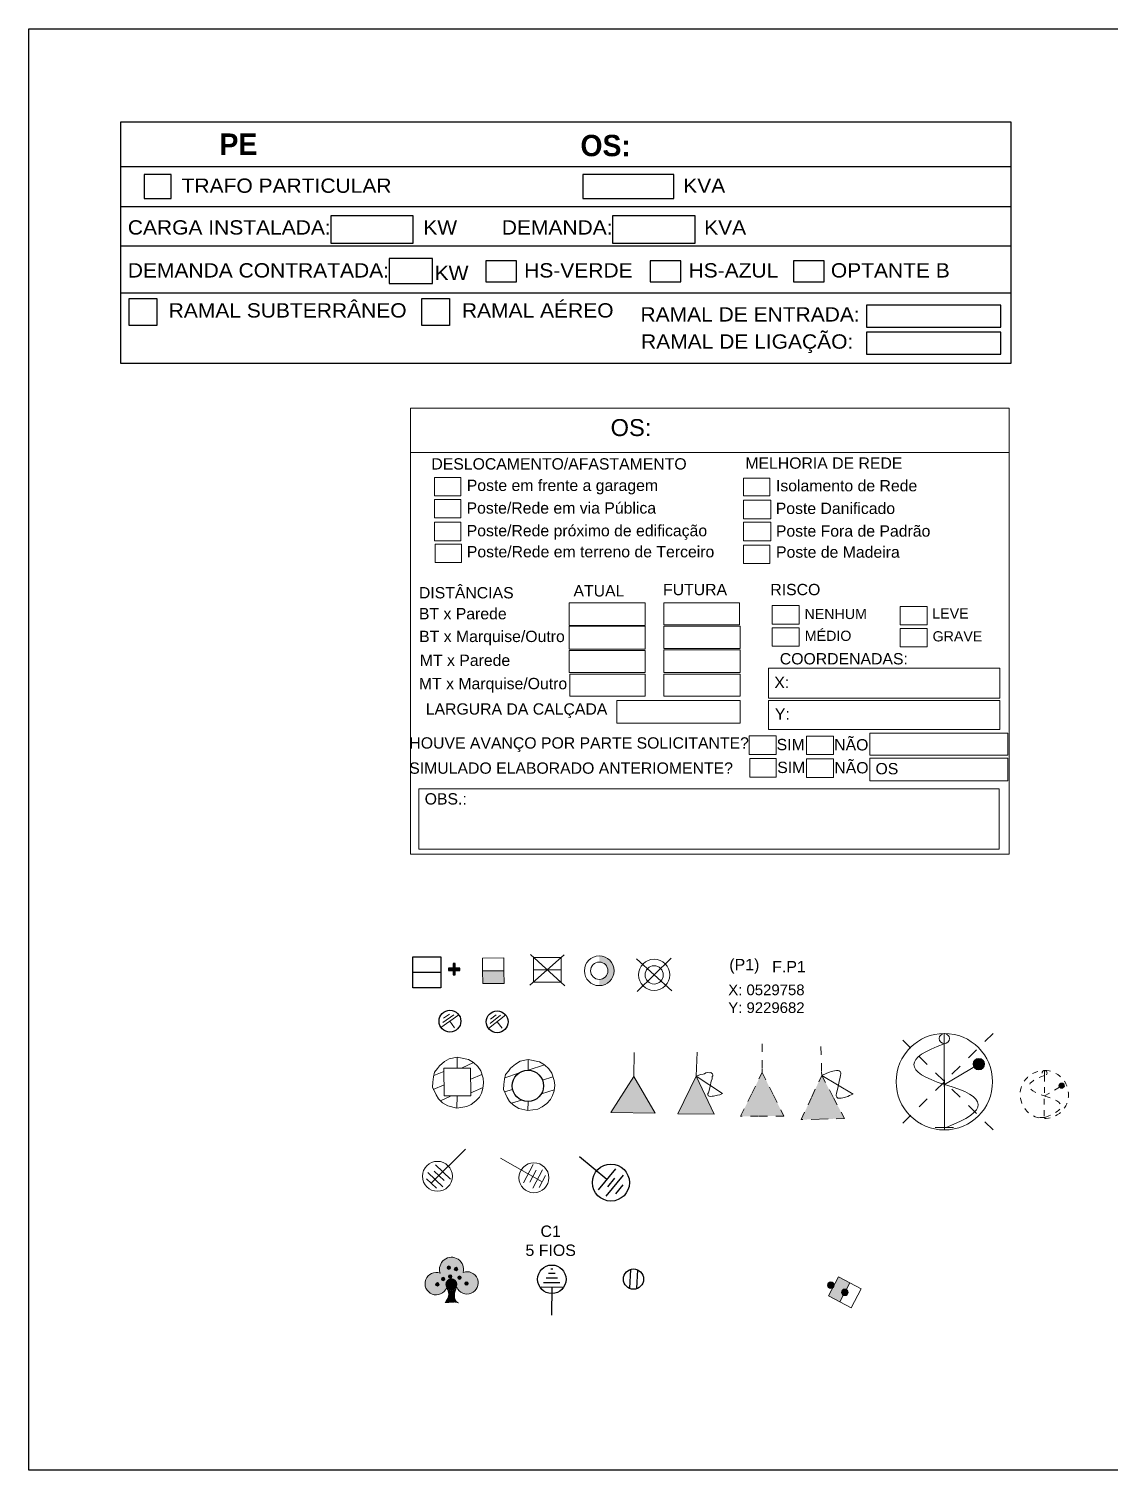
# Paper-space layout 'POSTES E EQUIPAMENTOS' of a CAD drawing. Extents: x -36 to 655, y -34 to 219.
# Drawn here: x 343.6 to 495.5, y 16.8 to 219.1 of the extents above; entities that cross this region are included whole.
import ezdxf

# ---------------------------------------------------------------- set-up
doc = ezdxf.new("R2010")
doc.units = 0
doc.header["$MEASUREMENT"] = 0
doc.linetypes.add('TRACEJADA', pattern=[3.45, 1.15, -1.15, 1.15])
doc.layers.get('0').update_dxf_attribs({"linetype": 'CONTINUOUS'})
for name, color, linetype in [('Arvores', 3, 'CONTINUOUS'), ('COR_000000', 250, 'CONTINUOUS'), ('DISTANCIAS - SOLICITANTE', 7, 'CONTINUOUS'), ('EO_WIRE_SEGMENT_INST', 7, 'CONTINUOUS'), ('FORMATO', 7, 'CONTINUOUS'), ('PARA-RAIOS', 7, 'CONTINUOUS'), ('Textos', 7, 'CONTINUOUS'), ('TRAFO', 7, 'CONTINUOUS')]:
    doc.layers.add(name, color=color, linetype=linetype)
doc.styles.get("Standard").update_dxf_attribs({"font": 'arial.ttf'})
doc.styles.add('textstyle3', font='arial.ttf')

# ---------------------------------------------------------------- blocks, each defined once
blk = doc.blocks.new('QUADRO_DESLOCAMENTO')
at = {"color": 7, "linetype": 'Continuous', "ltscale": 5, "true_color": 0xffffff}
blk.add_wipeout([(0, 0), (0, 62.61), (84.11, 62.61), (84.11, 0)], dxfattribs=at).dxf.layer = 'DISTANCIAS - SOLICITANTE'
at = {"color": 7, "lineweight": 20, "flags": 128}
for points in [[(0, 62.61), (0, 0), (84.11, 0), (84.11, 62.61), (0, 62.61)], [(0, 56.41), (84.01, 56.41)], [(3.4, 50.31), (3.4, 52.91), (7.1, 52.91), (7.1, 50.31), (3.4, 50.31)], [(46.81, 50.31), (46.81, 52.81), (50.51, 52.81), (50.51, 50.31), (46.81, 50.31)], [(3.4, 47.21), (3.4, 49.81), (7.1, 49.81), (7.1, 47.21), (3.4, 47.21)], [(46.81, 47.11), (46.81, 49.71), (50.61, 49.71), (50.61, 47.11), (46.81, 47.11)], [(3.4, 44.01), (3.4, 46.61), (7.1, 46.61), (7.1, 44.01), (3.4, 44.01)], [(46.81, 44.01), (46.81, 46.61), (50.61, 46.61), (50.61, 44.01), (46.81, 44.01)], [(3.46, 40.95), (3.46, 43.55), (7.16, 43.55), (7.16, 40.95), (3.46, 40.95)], [(46.81, 40.81), (46.81, 43.41), (50.51, 43.41), (50.51, 40.81), (46.81, 40.81)], [(22.3, 32.1), (22.3, 35.3), (33, 35.3), (33, 32.1), (22.3, 32.1)], [(35.6, 32.2), (35.6, 35.3), (46.21, 35.3), (46.21, 32.2), (35.6, 32.2)], [(50.81, 32.3), (50.81, 34.9), (54.61, 34.9), (54.61, 32.3), (50.81, 32.3)], [(68.81, 32.2), (68.81, 34.8), (72.61, 34.8), (72.61, 32.2), (68.81, 32.2)], [(22.3, 28.8), (22.3, 32), (33, 32), (33, 28.8), (22.3, 28.8)], [(35.6, 28.9), (35.6, 32), (46.31, 32), (46.31, 28.9), (35.6, 28.9)], [(50.81, 29.2), (50.81, 31.8), (54.61, 31.8), (54.61, 29.2), (50.81, 29.2)], [(68.81, 29.1), (68.81, 31.7), (72.61, 31.7), (72.61, 29.1), (68.81, 29.1)], [(22.3, 25.5), (22.3, 28.6), (33, 28.6), (33, 25.5), (22.3, 25.5)], [(35.6, 25.5), (35.6, 28.7), (46.31, 28.7), (46.31, 25.5), (35.6, 25.5)], [(22.4, 22.2), (22.4, 25.3), (33, 25.3), (33, 22.2), (22.4, 22.2)], [(35.6, 22.2), (35.6, 25.3), (46.31, 25.3), (46.31, 22.2), (35.6, 22.2)], [(50.31, 21.9), (50.31, 26.1), (82.81, 26.1), (82.81, 21.9), (50.31, 21.9)], [(29, 18.4), (29, 21.6), (46.31, 21.6), (46.31, 18.4), (29, 18.4)], [(50.31, 17.5), (50.31, 21.6), (82.81, 21.6), (82.81, 17.5), (50.31, 17.5)], [(47.6, 14.02), (47.6, 16.62), (51.4, 16.62), (51.4, 14.02), (47.6, 14.02)], [(55.65, 13.98), (55.65, 16.58), (59.45, 16.58), (59.45, 13.98), (55.65, 13.98)], [(64.52, 13.9), (64.52, 17), (83.92, 17), (83.92, 13.9), (64.52, 13.9)], [(47.7, 10.82), (47.7, 13.42), (51.4, 13.42), (51.4, 10.82), (47.7, 10.82)], [(55.65, 10.78), (55.65, 13.38), (59.45, 13.38), (59.45, 10.78), (55.65, 10.78)], [(64.52, 10.3), (64.52, 13.5), (83.92, 13.5), (83.92, 10.3), (64.52, 10.3)], [(1.2, 0.7), (1.2, 9.2), (82.71, 9.2), (82.71, 0.7), (1.2, 0.7)]]:
    blk.add_lwpolyline(points, dxfattribs=at)
at = {"color": 7, "style": 'textstyle3'}
for s, height, p in [('OS:', 2.381, (28.12, 58.71)), ('DESLOCAMENTO/AFASTAMENTO ', 1.5875, (2.95, 54.01)), ('MELHORIA DE REDE', 1.5875, (47.05, 54.12)), ('Poste em frente a garagem', 1.5875, (7.92, 51)), ('Isolamento de Rede', 1.5875, (51.35, 50.95)), ('Poste/Rede em via Pública', 1.5875, (7.89, 47.82)), ('Poste Danificado', 1.5875, (51.32, 47.77)), ('Poste/Rede próximo de edificação', 1.5875, (7.91, 44.64)), ('Poste Fora de Padrão', 1.5875, (51.34, 44.59)), ('Poste/Rede em terreno de Terceiro', 1.5875, (7.93, 41.68)), ('Poste de Madeira', 1.5875, (51.36, 41.63)), ('DISTÂNCIAS ', 1.5875, (1.2, 35.92)), ('ATUAL', 1.587, (22.91, 36.19)), ('FUTURA', 1.587, (35.49, 36.37)), ('RISCO', 1.587, (50.56, 36.37)), ('BT x Parede ', 1.5875, (1.2, 32.98)), ('NENHUM', 1.429, (55.36, 33.02)), ('LEVE', 1.429, (73.31, 33.09)), ('BT x Marquise/Outro ', 1.5875, (1.23, 29.79)), ('MÉDIO ', 1.429, (55.4, 29.95)), ('GRAVE ', 1.429, (73.35, 29.88)), ('MT x Parede ', 1.5875, (1.33, 26.44)), ('COORDENADAS:', 1.5875, (51.89, 26.65)), ('MT x Marquise/Outro', 1.5875, (1.2, 23.17)), ('X:', 1.587, (51.12, 23.32)), ('LARGURA DA CALÇADA ', 1.5875, (2.16, 19.6)), ('Y:', 1.587, (51.2, 18.9)), ('HOUVE AVANÇO POR PARTE SOLICITANTE? ', 1.5875, (-0.14, 14.83)), ('SIM ', 1.587, (51.45, 14.61)), ('NÃO', 1.587, (59.53, 14.57)), ('SIMULADO ELABORADO ANTERIOMENTE? ', 1.5875, (-0.16, 11.3)), ('SIM', 1.587, (51.53, 11.4)), ('NÃO', 1.587, (59.55, 11.35)), ('OS', 1.587, (65.33, 11.22)), ('OBS.:', 1.587, (2.01, 6.98))]:
    blk.add_text(s, height=height, dxfattribs=at).set_placement(p)
at = {"color": 7, "linetype": 'Continuous', "ltscale": 5}
for tag, p, height in [('OS', (34.67, 58.62), 2.38), ('C_GAR', (4.22, 50.99), 1.62), ('C_ISO', (47.51, 50.86), 1.62), ('C_VIA', (4.32, 47.92), 1.62), ('C_DAN', (47.64, 47.67), 1.62), ('C_EDI', (4.32, 44.76), 1.62), ('C_FOR', (47.48, 44.59), 1.62), ('C_TER', (4.32, 41.59), 1.62), ('C_MAD', (47.54, 41.4), 1.62), ('D_BTA', (22.83, 32.85), 1.59), ('D_BTF', (35.85, 32.94), 1.59), ('R_NEN', (51.87, 32.77), 1.62), ('R_LEV', (69.83, 32.73), 1.62), ('D_BMA', (22.97, 29.74), 1.59), ('D_BMF', (35.8, 30.01), 1.59), ('R_MED', (51.87, 29.7), 1.62), ('R_GRA', (69.92, 29.56), 1.62), ('D_MTA', (23.02, 26.4), 1.59), ('D_MTF', (35.85, 26.67), 1.59), ('D_MMA', (23.02, 23.15), 1.59), ('D_MMF', (36.12, 23.24), 1.59), ('CX', (53.9, 23.11), 1.59), ('D_LAR', (31.27, 19.42), 1.59), ('CY', (53.9, 18.77), 1.59), ('A_SIM', (48.62, 14.58), 1.62), ('A_NAO', (56.91, 14.55), 1.62), ('S_SIM', (48.65, 11.32), 1.62), ('S_NAO', (56.79, 11.32), 1.62), ('S_OS', (69.08, 11.22), 1.59), ('OBS', (8.68, 6.84), 1.59)]:
    blk.add_attdef(tag, p, '', height=height, dxfattribs=at)
blk = doc.blocks.new('QUADRO_CONEXAO')
at = {"color": 7, "linetype": 'Continuous', "ltscale": 5, "true_color": 0xffffff}
blk.add_wipeout([(0, 33.9), (125.02, 33.9), (125.02, 0), (0, 0)], dxfattribs=at)
at = {"color": 0}
for p, q in [((0, 27.66), (125.02, 27.66)), ((125.02, 22), (0, 22)), ((0, 16.53), (125.02, 16.53)), ((0, 9.89), (125.02, 9.89))]:
    blk.add_line(p, q, dxfattribs=at)
blk.add_lwpolyline([(0, 33.9), (125.02, 33.9), (125.02, 0), (0, 0)], close=True, dxfattribs=at)
at = {"layer": 'Textos'}
for points in [[(7.1, 26.51), (3.32, 26.51), (3.32, 23.13), (7.1, 23.13)], [(77.68, 26.51), (64.91, 26.51), (64.91, 23.13), (77.68, 23.13)], [(41.1, 20.74), (29.5, 20.74), (29.5, 16.9), (41.1, 16.9)], [(80.68, 20.74), (69.08, 20.74), (69.08, 16.9), (80.68, 16.9)], [(43.81, 14.75), (37.71, 14.75), (37.71, 11.22), (43.81, 11.22)], [(55.61, 14.39), (51.3, 14.39), (51.3, 11.44), (55.61, 11.44)], [(78.7, 14.39), (74.39, 14.39), (74.39, 11.44), (78.7, 11.44)], [(98.81, 14.39), (94.5, 14.39), (94.5, 11.44), (98.81, 11.44)], [(1.2, 9.13), (5.1, 9.13), (5.1, 5.3), (1.2, 5.3)], [(42.28, 9.13), (46.18, 9.13), (46.18, 5.3), (42.28, 5.3)], [(123.64, 8.16), (104.74, 8.16), (104.74, 5.1), (123.64, 5.1)], [(123.64, 4.37), (104.74, 4.37), (104.74, 1.3), (123.64, 1.3)]]:
    blk.add_lwpolyline(points, close=True, dxfattribs=at)
at = {"color": 1, "linetype": 'Continuous', "ltscale": 5}
for tag, p, height in [('PE', (19.91, 29.27), 3), ('OS', (72.34, 29.01), 3), ('CHK_TRAFO', (4.49, 23.84), 2.05), ('TRAFO_KVA', (65.84, 23.92), 2.01), ('CARGA', (30.87, 17.93), 2.01), ('DEMANDA', (69.88, 17.79), 2.01), ('DEM_C', (38.53, 12.1), 2.01), ('CHK_V', (52.39, 11.91), 2.05), ('CHK_A', (75.48, 12.05), 2.05), ('CHK_B', (95.57, 12.05), 2.05), ('CHK_RS', (2.26, 6.18), 2.05), ('CHK_RA', (43.22, 6.22), 2.05), ('R_ENT', (105.67, 5.75), 1.9), ('R_LIG', (105.67, 2.03), 1.9)]:
    blk.add_attdef(tag, p, '', height=height, dxfattribs=at)
at = {"layer": 'FORMATO', "color": 1, "attachment_point": 1}
for s, insert, char_height, width in [('{\\fArial|b1|i0|c0|p34;\\W0.95;PE}', (13.88, 32.28), 3, 26.9016), ('{\\fArial|b1|i0|c0|p34;\\W0.95;OS:}', (64.58, 32.09), 3, 34.6457), ('{\\W1.05;TRAFO PARTICULAR}', (8.56, 25.96), 2.01, 42.8931), ('{\\W1.05;KVA}', (79.02, 25.96), 2.01, 42.8931), ('{\\W1.05;CARGA INSTALADA:}', (1, 20.1), 2.01, 46.7869), ('{\\W1.05;KW}', (42.51, 20.1), 2.01, 5.3925), ('{\\W1.05;DEMANDA:}', (53.53, 20.1), 2.01, 27.3456), ('{\\W1.05;KVA}', (81.95, 20.1), 2.01, 5.3925), ('{\\W1.05;DEMANDA CONTRATADA: }', (1, 14.07), 2.01, 42.803), ('{\\W1.05;KW}', (44.1, 13.7), 2.01, 5.3925), ('{\\W1.05;HS-VERDE}', (56.67, 14.07), 2.01, 14.9071), ('{\\W1.05;HS-AZUL}', (79.76, 14.07), 2.01, 14.9071), ('{\\W1.05;OPTANTE B}', (99.75, 14.07), 2.01, 16.4316), ('{\\W1.05;RAMAL SUBTERRÂNEO}', (6.74, 8.45), 2.01, 33.5143), ('{\\W1.05; RAMAL AÉREO}', (47.11, 8.45), 2.01, 22.5398), ('{\\W1.05;RAMAL DE ENTRADA:}', (73.01, 7.89), 2.01, 30.3302), ('{\\W1.05;RAMAL DE LIGAÇÃO:}', (73.09, 4.08), 2.01, 30.3302)]:
    blk.add_mtext(s, dxfattribs=dict(at, insert=insert, char_height=char_height, width=width))
blk = doc.blocks.new('ATOS_FLY_TAP_LOCATION')
at = {"layer": 'COR_000000'}
h = blk.add_hatch(color=7, dxfattribs=at)
h.dxf.hatch_style = 1
h.paths.add_polyline_path([(-0.8, -0.18), (-0.8, 0.15), (0.82, 0.15), (0.82, -0.18)])
h = blk.add_hatch(color=7, dxfattribs=at)
h.dxf.hatch_style = 1
h.paths.add_polyline_path([(0.17, -0.82), (-0.15, -0.82), (-0.15, 0.8), (0.17, 0.8)])
at = {"layer": 'COR_000000', "color": 7, "linetype": 'Continuous'}
for points in [[(-0.8, -0.18), (0.82, -0.18), (0.82, 0.15), (-0.8, 0.15), (-0.8, -0.18)], [(0.17, -0.82), (0.17, 0.8), (-0.15, 0.8), (-0.15, -0.82), (0.17, -0.82)]]:
    blk.add_lwpolyline(points, dxfattribs=at)
blk = doc.blocks.new('TERRA3_MP')
at = {"color": 24, "lineweight": 0, "true_color": 0x993300}
for points in [[(0, 0), (-0.60325, -0.956027)], [(-1.901473, -0.134055), (0.694972, -1.774472)], [(-1.626306, -0.814916), (-0.038806, -1.816805)], [(-1.49225, -1.404055), (-0.627945, -1.950861)]]:
    blk.add_lwpolyline(points, dxfattribs=at)
at = {"color": 3}
blk.add_circle((-0.602455, -0.954766), 1.534677, dxfattribs=at)
blk = doc.blocks.new('TERRA3_I')
at = {"rotation": 247.0008305511809}
blk.add_blockref('TERRA3_MP', (-1.54, 1.83), dxfattribs=at)
blk = doc.blocks.new('Clipboard8027')
h = blk.add_hatch(color=7)
h.dxf.hatch_style = 2
h.paths.add_polyline_path([(3, 1.81), (3.01, 0.01), (0.01, 0), (0, 1.8)])
at = {"color": 7, "lineweight": 0}
for points in [[(3, 1.81), (3, 3.61), (0, 3.6), (0, 1.8)], [(3, 1.81), (3.01, 0.01), (0.01, 0), (0, 1.8)], [(3.01, 0.01), (3, 1.81), (0, 1.8), (0.01, 0)]]:
    blk.add_lwpolyline(points, close=True, dxfattribs=at)
blk = doc.blocks.new('POSTE_I')
at = {"color": 1}
blk.add_blockref('Clipboard8027', (-1.5, -1.8), dxfattribs=at)
blk = doc.blocks.new('Clipboard21233')
at = {"color": 1, "lineweight": 0, "true_color": 0xff0000}
for points in [[(2.226027, 6.205361), (4.22275, 0)], [(1.538111, 4.155722), (4.885972, 2.197806)], [(0, 2.515306), (6.304138, 3.802945)]]:
    blk.add_lwpolyline(points, dxfattribs=at)
blk.add_lwpolyline([(0.656166, 2.645833), (2.409472, 5.647972), (5.760861, 3.693583), (4.007555, 0.691445)], close=True, dxfattribs=at)
blk = doc.blocks.new('POSTE_R')
at = {"color": 1, "rotation": 30.01836699999999}
blk.add_blockref('Clipboard21233', (-1.18, -4.34), dxfattribs=at)
blk = doc.blocks.new('PRMT_INST')
at = {"layer": 'PARA-RAIOS', "color": 100, "lineweight": 0, "true_color": 0x00ff40}
for points in [[(-0.988698, 6.729342), (0.921378, 6.779585)], [(0, 0), (0.015917, 6.761003)], [(-1.49413, 4.443317), (1.420559, 4.525223)], [(-1.492047, 5.95678), (1.422643, 6.038684)], [(-0.990781, 5.21588), (0.919295, 5.266122)]]:
    blk.add_lwpolyline(points, dxfattribs=at)
blk.add_circle((0.086824, 5.45893), 2.100262, dxfattribs=at)
blk = doc.blocks.new('PRBT_I')
at = {"rotation": 240.3893009943851}
blk.add_blockref('PRMT_INST', (0.02, -2.21), dxfattribs=at)
blk = doc.blocks.new('TR INST.')
at = {"layer": 'TRAFO'}
h = blk.add_hatch(color=7, dxfattribs=at)
h.dxf.hatch_style = 2
h.paths.add_polyline_path([(47.11, 281.1), (44.11, 286.26), (50.36, 286.15)])
at = {"layer": 'TRAFO', "color": 7, "lineweight": 0}
blk.add_lwpolyline([(47.11, 281.1), (44.11, 286.26), (50.36, 286.15)], close=True, dxfattribs=at)
blk.add_lwpolyline([(47.1, 277.76), (47.11, 281.1)], dxfattribs=at)
blk = doc.blocks.new('TRAFO_I')
at = {"layer": 'TRAFO', "rotation": 180}
blk.add_blockref('TR INST.', (47.096149, 277.755364), dxfattribs=at)
blk = doc.blocks.new('TRAFO COM CH INST')
at = {"layer": 'TRAFO'}
h = blk.add_hatch(color=0, dxfattribs=at)
h.dxf.hatch_style = 2
h.paths.add_polyline_path([(0.11, 3.39), (-2.43, 8.69), (2.69, 8.64)])
at = {"layer": 'TRAFO', "color": 7, "lineweight": 0}
blk.add_lwpolyline([(0.11, 3.39), (-2.43, 8.69), (2.69, 8.64)], close=True, dxfattribs=at)
for points in [[(-3.56, 5.79), (-3.19, 5.97), (-2.9, 6.03), (-2.7, 6.08), (-2.51, 6.12), (-2.31, 6.16), (-2.12, 6.2), (-1.92, 6.24), (-1.7, 6.18), (-1.59, 6.11), (-1.54, 5.91), (-1.52, 5.81), (-1.6, 5.69), (-1.83, 4.83), (-1.98, 4.08), (-2.11, 3.75), (-2.15, 3.43), (-2.23, 3.31), (-2.21, 3.22), (-2.17, 3.02), (-2.05, 2.94), (-1.93, 2.87), (-1.73, 2.91), (-1.42, 2.87), (-1.22, 2.91), (-1.05, 3.05), (-0.85, 3.09), (-0.56, 3.15), (0.11, 3.39)], [(-3.56, 5.79), (0.11, 3.39)], [(0, 0), (0.11, 3.39)]]:
    blk.add_lwpolyline(points, dxfattribs=at)
blk = doc.blocks.new('TRAFO_CH_I')
at = {"layer": 'TRAFO', "rotation": 180}
blk.add_blockref('TRAFO COM CH INST', (0, 0), dxfattribs=at)
blk = doc.blocks.new('Clipboard10296')
h = blk.add_hatch(color=252)
h.dxf.hatch_style = 1
h.paths.add_polyline_path([(1.28, 10.17), (7.36, 10.18), (4.33, 4.03)])
at = {"color": 1, "linetype": 'TRACEJADA', "lineweight": 0}
blk.add_lwpolyline([(4.33, 4.03), (1.28, 10.17), (7.36, 10.18)], close=True, dxfattribs=at)
at = {"color": 1, "lineweight": 0}
for points in [[(0, 6.78), (4.33, 4.03)], [(0.03, 6.77), (0.48, 6.96), (0.75, 7.07), (1.05, 7.17), (1.26, 7.23), (1.44, 7.27), (1.7, 7.31), (1.96, 7.31), (2.14, 7.27), (2.28, 7.16), (2.36, 6.95), (2.35, 6.8), (2.33, 6.64), (2.08, 5.63), (1.85, 4.73), (1.77, 4.41), (1.69, 4.07), (1.65, 3.86), (1.66, 3.73), (1.72, 3.57), (1.85, 3.45), (2.01, 3.4), (2.25, 3.39), (2.54, 3.43), (2.76, 3.48), (2.99, 3.54), (3.21, 3.62), (3.59, 3.76), (4.33, 4.04)]]:
    blk.add_lwpolyline(points, dxfattribs=at)
at = {"color": 1, "linetype": 'TRACEJADA', "lineweight": 0}
blk.add_lwpolyline([(4.35, 0), (4.33, 4.03)], dxfattribs=at)
blk = doc.blocks.new('TRAFO_CH_R')
at = {"color": 1, "rotation": 181.3717941420807}
blk.add_blockref('Clipboard10296', (4.35, 0.1), dxfattribs=at)
blk = doc.blocks.new('Clipboard10274')
h = blk.add_hatch(color=252)
h.dxf.hatch_style = 1
h.paths.add_polyline_path([(0, 10.17), (6.08, 10.18), (3.05, 4.03)])
at = {"color": 1, "linetype": 'TRACEJADA', "lineweight": 0}
blk.add_lwpolyline([(3.05, 4.03), (0, 10.17), (6.08, 10.18)], close=True, dxfattribs=at)
blk.add_lwpolyline([(3.07, 0), (3.05, 4.03)], dxfattribs=at)
blk = doc.blocks.new('TRAFO_R')
at = {"color": 1, "rotation": 180}
blk.add_blockref('Clipboard10274', (3.08, 0.01), dxfattribs=at)
blk = doc.blocks.new('PARA RAIOS SUBSTITUINDO')
at = {"color": 8}
for p, q in [((-1.92, 6.391282), (1.92, 6.391282)), ((-0.78923, 7.214857), (0.78923, 7.214857)), ((-1.92, 5), (1.92, 5)), ((-0.78923, 5.727848), (0.78923, 5.727848)), ((0, 5), (0, 0))]:
    blk.add_line(p, q, dxfattribs=at)
blk.add_circle((0, 5.727848), 2.593177, dxfattribs=at)
blk = doc.blocks.new('PRMT_R')
at = {"rotation": 230.7039796288383}
blk.add_blockref('PARA RAIOS SUBSTITUINDO', (-0.06, 0.05), dxfattribs=at)
blk = doc.blocks.new('Clipboard6679')
h = blk.add_hatch(color=16)
edge = h.paths.add_edge_path()
edge.add_ellipse((2.588865, 3.237066), major_axis=(0, 0.807861), ratio=0.9563320019, start_angle=0, end_angle=360)
at = {"color": 16, "lineweight": 0, "true_color": 0x800000}
for points in [[(3.5402, 12.70996), (3.999976, 12.938455), (4.589115, 13.164232), (5.052109, 13.29811)], [(5.008921, 12.934927), (4.070532, 12.275232), (3.692605, 11.98055)], [(6.522337, 13.29476), (4.939785, 12.920061)], [(5.712907, 11.057382), (5.338701, 12.640051)], [(6.660063, 13.506427), (7.055032, 13.506427), (7.718254, 13.446455), (8.273129, 13.337828)], [(9.798246, 12.786208), (10.304115, 12.511594), (10.879143, 12.112955), (11.146898, 11.885983)], [(0.000586, 7.551763), (0.017115, 7.724399), (0.147643, 8.387621), (0.352254, 9.047316), (0.386013, 9.126671)], [(1.142015, 10.561312), (1.361198, 10.874705), (1.816282, 11.403871), (2.211943, 11.780028)], [(2.46164, 10.91998), (2.080865, 10.528982), (1.696337, 10.02451), (1.488388, 9.629709)], [(1.800615, 8.172584), (1.862143, 8.112455), (2.310171, 7.847871), (2.899309, 7.625621), (3.277728, 7.530098)], [(6.461319, 7.892045), (6.087113, 9.474714)], [(12.24806, 10.695745), (12.300837, 10.62776), (12.653615, 10.066844), (12.946421, 9.488288), (13.028433, 9.274286)], [(0.388682, 4.355806), (0.292282, 4.605844), (0.126476, 5.191455), (0.013587, 5.787649), (0, 5.929911)], [(4.296868, 4.878176), (3.124162, 3.751398)], [(4.879148, 7.258334), (5.499282, 7.195232), (6.500708, 7.139598)], [(6.642282, 7.131732), (5.469575, 6.004954)], [(7.630949, 7.035842), (6.642282, 7.131732)], [(7.209731, 4.726708), (6.835525, 6.309377)], [(10.752799, 6.211322), (10.618087, 6.299177), (10.081865, 6.53201), (9.415115, 6.733094), (9.234538, 6.770814)], [(10.529901, 3.541928), (10.738032, 3.748594), (11.111976, 4.21426), (11.351865, 4.644649), (11.418634, 4.878341)], [(13.12498, 4.503045), (13.112226, 4.461205), (12.840587, 3.819149), (12.501921, 3.205316), (12.39689, 3.053811)], [(13.45176, 7.708313), (13.510865, 7.092927), (13.510865, 6.447344), (13.476315, 6.08649)], [(2.217828, 1.707096), (2.052643, 1.847121), (1.579921, 2.344538), (1.163643, 2.88076), (1.139673, 2.918495)], [(5.063432, 0.197484), (4.419782, 0.393677), (3.777726, 0.661788), (3.551306, 0.784702)], [(8.286226, 0.174955), (7.686504, 0.062066), (7.058559, 0.002094), (6.673316, 0)], [(8.286226, 0.174955), (8.021643, 0.164371), (7.750004, 0.263149), (7.541865, 0.460705), (7.432504, 0.704121), (7.418393, 0.972232), (7.503885, 1.207336)], [(7.958143, 1.561371), (7.583937, 3.14404)], [(7.958143, 1.561371), (8.850671, 2.157566), (9.29428, 2.487694)], [(8.783919, 1.10226), (8.815393, 1.032205), (8.829504, 0.764094), (8.730726, 0.495982), (8.529643, 0.284316), (8.286226, 0.174955)], [(8.538252, 0.245884), (8.286226, 0.174955)], [(11.347807, 1.817653), (11.147254, 1.628399), (10.611032, 1.212121), (10.046587, 0.859344)]]:
    blk.add_lwpolyline(points, dxfattribs=at)
at = {"color": 7, "lineweight": 0}
for points in [[(2.775837, 2.439788), (2.486559, 2.429205), (2.186698, 2.545621), (1.953865, 2.778455), (1.833921, 3.057149), (1.816282, 3.364066), (1.839774, 3.435353)], [(3.094226, 3.823728), (3.220337, 3.695677), (3.343809, 3.416982), (3.361448, 3.110066), (3.255615, 2.799621), (3.040421, 2.559732), (2.872762, 2.483727)], [(8.286226, 0.174955), (7.936976, 1.656621)]]:
    blk.add_lwpolyline(points, dxfattribs=at)
at = {"color": 140, "lineweight": 0, "true_color": 0x00c9ff}
blk.add_lwpolyline([(7.647698, 2.866649), (8.046337, 1.205066)], dxfattribs=at)
blk = doc.blocks.new('CHAVE_I')
at = {"color": 1, "xscale": 0.5, "yscale": 0.5, "zscale": 0.5, "rotation": 166.002328269855}
blk.add_blockref('Clipboard6679', (4.05, -0.57), dxfattribs=at)
blk = doc.blocks.new('Clipboard21635')
h = blk.add_hatch(color=16)
edge = h.paths.add_edge_path()
edge.add_arc((13.390391, 7.81932), 0.799042, 0, 360)
at = {"color": 16, "lineweight": 0, "true_color": 0x800000}
for points in [[(8.4154, 16.259798), (8.447949, 17.885778)], [(12.118627, 13.30325), (11.155544, 13.768917), (10.284183, 14.139334), (9.508072, 14.4145), (8.827211, 14.594417), (8.238072, 14.682611), (7.744183, 14.672028), (7.345544, 14.566195), (7.038627, 14.368639), (6.826961, 14.072306), (6.710544, 13.68425), (6.68585, 13.200945), (6.756405, 12.618861), (6.922211, 11.945056), (7.179739, 11.176), (7.532516, 10.311695), (7.980544, 9.352139)], [(8.350301, 13.007839), (8.38285, 14.633818)], [(12.118627, 13.30325), (3.369739, 4.949472)], [(8.285202, 9.755879), (8.317751, 11.381859)], [(1.625728, 9.781701), (0, 9.82501)], [(4.877186, 9.695083), (3.251457, 9.738392)], [(3.7966, 5.005917), (4.840822, 4.529667), (5.782739, 4.152195), (6.618822, 3.8735), (7.3526, 3.697111), (7.980544, 3.6195), (8.502655, 3.640667), (8.922461, 3.764139), (9.236433, 3.986389), (9.444572, 4.307417), (9.550405, 4.727222), (9.550405, 5.249334), (9.444572, 5.870222), (9.236433, 6.589889), (8.922461, 7.411861), (8.502655, 8.329084), (7.980544, 9.352139)], [(8.128644, 9.608465), (6.502915, 9.651774)], [(7.980544, 9.352139), (13.388627, 7.821084)], [(8.220103, 6.503919), (8.252653, 8.129899)], [(11.380101, 9.521847), (9.754372, 9.565156)], [(14.631559, 9.435229), (13.00583, 9.478538)], [(17.883016, 9.348611), (16.257288, 9.39192)], [(2.720627, 6.131278), (4.516266, 4.247445)], [(8.155004, 3.25196), (8.187554, 4.87794)], [(8.089905, 0), (8.122455, 1.62598)]]:
    blk.add_lwpolyline(points, dxfattribs=at)
at = {"color": 7, "lineweight": 0}
blk.add_lwpolyline([(13.148739, 14.2875), (10.947405, 12.184945)], dxfattribs=at)
at = {"color": 5, "lineweight": 0, "true_color": 0x0000ff}
blk.add_lwpolyline([(8.446014, 9.792804), (7.270661, 8.668786)], dxfattribs=at)
at = {"color": 16, "lineweight": 0, "true_color": 0x800000}
for centre, radius in [((8.259239, 9.616722), 6.773333), ((12.633683, 13.793611), 0.712611)]:
    blk.add_circle(centre, radius, dxfattribs=at)
at = {"color": 7, "lineweight": 0}
blk.add_circle((13.390391, 7.81932), 0.799042, dxfattribs=at)
blk = doc.blocks.new('CHAVE_R')
at = {"color": 1, "rotation": 46.35270070986371}
blk.add_blockref('Clipboard21635', (1.26, -18.68), dxfattribs=at)
blk = doc.blocks.new('Terra cerca')
at = {"color": 251}
for p, q in [((-0.095379, 6.370052), (0.188096, 6.367989)), ((-1.120453, 4.453429), (1.185161, 4.436647)), ((-0.778762, 5.092303), (0.852806, 5.080427)), ((-0.43707, 5.731178), (0.520451, 5.724208)), ((-1.462144, 3.814554), (1.517516, 3.792866)), ((0.027686, 3.80371), (-0.001094, -0.150262))]:
    blk.add_line(p, q, dxfattribs=at)
blk.add_circle((0.035552, 4.884428), 2, dxfattribs=at)
blk = doc.blocks.new('seccionamento cerca')
at = {"color": 251, "linetype": 'Continuous'}
for p, q in [((-0.44, 1.33), (-0.54, -1.29)), ((0.54, 1.29), (0.44, -1.33))]:
    blk.add_line(p, q, dxfattribs=at)
at = {"color": 251}
blk.add_circle((0, 0), 1.42, dxfattribs=at)
blk = doc.blocks.new('PODA')
at = {"lineweight": 9}
h = blk.add_hatch(color=84, dxfattribs=at)
h.paths.add_polyline_path([(-0.69, 4.14, -1.34654), (2.55, 4.25, -0.100065), (2.25, 3.65, 1.239189), (1.91, 3.32, -0.313962), (-0.03, 3.28, 0.558203), (-0.35, 3.56, -0.101604)])
h.paths.add_polyline_path([(0.97, 3.67, 1), (0.47, 3.67, 1)], flags=16)
h.paths.add_polyline_path([(1.78, 4.72, 1), (1.29, 4.72, 1)], flags=16)
h.paths.add_polyline_path([(0.77, 4.91, 1), (0.28, 4.91, 1)], flags=16)
h = blk.add_hatch(color=84, dxfattribs=at)
h.paths.add_polyline_path([(0.21, 2.08, -2.354899), (-0.69, 4.14, -0.000716), (-0.69, 4.15, -0.425808), (0.22, 2.07)])
h.paths.add_polyline_path([(-0.83, 2.57, 1), (-1.32, 2.57, 1)], flags=16)
h.paths.add_polyline_path([(-0.03, 3.32, 1), (-0.52, 3.32, 1)], flags=16)
for color, points in [(1, [(0.77, 4.91, 1), (0.28, 4.91, 1)]), (1, [(1.78, 4.72, 1), (1.29, 4.72, 1)]), (1, [(-0.83, 2.57, 1), (-1.32, 2.57, 1)]), (1, [(-0.03, 3.32, 1), (-0.52, 3.32, 1)]), (29, [(0.88, 1.74), (1.11, 1.77), (1.31, 1.84), (1.49, 1.98), (1.64, 2.18), (1.42, 1.59), (1.39, 1.51), (1.33, 1.08), (1.32, 0.99), (1.32, 0.98), (1.33, 0.96), (1.35, 0.64), (1.43, 0.37), (1.51, 0.22), (1.66, 0.06), (1.66, 0.06), (1.66, 0.06), (1.66, 0.06), (1.91, -0.02), (1.33, 0.03), (1.13, -0.01), (0.82, 0), (0.45, -0.03), (0.26, -0.07), (0.1, -0.03), (0, 0), (0.41, 0.65), (0.41, 0.65), (0.41, 0.66), (0.51, 0.94), (0.54, 1.1), (0.53, 1.34), (0.53, 1.34), (0.53, 1.35), (0.47, 1.53), (0.36, 1.81), (0.22, 2.07), (0.47, 1.84), (0.66, 1.77)]), (1, [(0.97, 3.67, 1), (0.47, 3.67, 1)]), (1, [(1.59, 2.61, 1), (1.1, 2.61, 1)]), (1, [(2.29, 3.52, 1), (1.8, 3.52, 1)]), (1, [(3.25, 2.69, 1), (2.76, 2.69, 1)])]:
    blk.add_hatch(color=color, dxfattribs=at).paths.add_polyline_path(points)
h = blk.add_hatch(color=84, dxfattribs=at)
h.paths.add_polyline_path([(2.55, 4.25, -2.352027), (1.64, 2.18), (1.64, 2.18, -0.049544), (1.55, 2.48, 0.343958), (1.52, 2.78, -0.315039), (2.55, 4.26, -0.000674)])
h.paths.add_polyline_path([(3.25, 2.69, 1), (2.76, 2.69, 1)], flags=16)
h.paths.add_polyline_path([(2.29, 3.52, 1), (1.8, 3.52, 1)], flags=16)
h = blk.add_hatch(color=84, dxfattribs=at)
h.paths.add_polyline_path([(1.73, 2.58, 1), (0.05, 2.58, 1)])
h.paths.add_polyline_path([(1.59, 2.61, 1), (1.1, 2.61, 1)], flags=16)
at = {"color": 1, "lineweight": 9}
for centre in [(0.53, 4.91), (1.54, 4.72), (-1.08, 2.57), (-0.27, 3.32), (0.72, 3.67), (1.34, 2.61), (2.04, 3.52), (3.01, 2.69)]:
    blk.add_circle(centre, 0.247, dxfattribs=at)
at = {"color": 3, "lineweight": 9}
for centre, radius, start, end in [((0.91, 4.69), 1.69, 344.8624, 198.7304), ((-1.24, 2.67), 1.57, 69.6652, 337.6318), ((3.09, 2.78), 1.57, 202.3682, 110.3348)]:
    blk.add_arc(centre, radius, start, end, dxfattribs=at)
at = {"color": 29, "lineweight": 9}
for points in [[(0.21, 2.08), (0.54, 1.21), (0, 0)], [(1.64, 2.18), (1.32, 1.01), (1.77, 0.01), (1.91, -0.02)]]:
    blk.add_spline(points, degree=3, dxfattribs=at)
blk = doc.blocks.new('PRMT_I')
at = {"rotation": 135}
blk.add_blockref('PRMT_INST', (0, 0), dxfattribs=at)
blk = doc.blocks.new('TERRA3_I_CV')
at = {"linetype": 'Continuous', "rotation": 251.1704425754018}
blk.add_blockref('TERRA3_MP', (-1.35, 1.6), dxfattribs=at)
blk = doc.blocks.new('POSTE_CV_I')
h = blk.add_hatch(color=7)
h.dxf.hatch_style = 2
h.paths.add_polyline_path([(0.104069, 2.086681), (0.227541, 2.076097), (0.396875, 2.051403), (0.619125, 1.994958), (0.809625, 1.927931), (0.97543, 1.850319), (1.141236, 1.748014), (1.338791, 1.603375), (1.539875, 1.412875), (1.652764, 1.278819), (1.76918, 1.109486), (1.871486, 0.933097), (1.952625, 0.742597), (2.016125, 0.552097), (2.065514, 0.312208), (2.090208, 0.015875), (2.065514, -0.315736), (1.998486, -0.608542), (1.89618, -0.876653), (1.822097, -1.021292), (1.702152, -1.208264), (1.603375, -1.338792), (1.455208, -1.497542), (1.328208, -1.613958), (1.16593, -1.733903), (1.021291, -1.825625), (0.837847, -1.913819), (0.629708, -1.991431), (0.463902, -2.037292), (0.231069, -2.076097), (-0.001764, -2.090208), (-0.001764, -1.218847), (0.178152, -1.204736), (0.365125, -1.162403), (0.509764, -1.105958), (0.612069, -1.053042), (0.735541, -0.971903), (0.837847, -0.887236), (1.000125, -0.696736), (1.074208, -0.576792), (1.137708, -0.435681), (1.201208, -0.209903), (1.215319, 0.065264), (1.158875, 0.379236), (1.060097, 0.601486), (1.000125, 0.696736), (0.926041, 0.795514), (0.851958, 0.873125), (0.693208, 1.000125), (0.601486, 1.060097), (0.495652, 1.113014), (0.37218, 1.162403), (0.24518, 1.194153), (0.065264, 1.218847), (-0.001764, 1.218847), (-0.001764, 2.090208), (0.019402, 2.090208), (0.044097, 2.090208)])
at = {"color": 7, "lineweight": 0}
for radius in [2.090208, 1.218847]:
    blk.add_circle((0, 0), radius, dxfattribs=at)
blk = doc.blocks.new('BASE_CV_MP')
at = {"color": 1, "lineweight": 20}
for points in [[(0.02, -2.21), (0.01, -3.47), (-1.28, -3.16), (-2.03, -2.71), (-2.57, -2.18), (-2.9, -1.62), (-3.41, -0.52), (-3.4, 0.17), (-3.3, 0.95), (-3.13, 1.58), (-2.73, 2.08), (-2.43, 2.48), (-1.74, 3.06), (-1.1, 3.45), (0.05, 3.68), (0.03, 2.2)], [(0.03, 2.2), (0.05, 3.68), (1.61, 3.38), (2.34, 2.95), (2.95, 2.37), (3.35, 1.78), (3.7, 0.76), (3.76, 0.09), (3.67, -0.69), (3.44, -1.36), (3.17, -1.93), (2.67, -2.46), (2.02, -2.96), (1.41, -3.25), (0.01, -3.47), (0.03, -2.2)], [(0.04, 2.2), (2.34, 2.95)], [(-3.25, 1.14), (-1.33, 1.76)], [(2.05, 0.81), (3.52, 1.27)], [(-3.27, -0.83), (-2.15, -0.49)], [(-2.3, -2.45), (-0.91, -2.01)], [(1.9, -1.11), (3.68, -0.55)]]:
    blk.add_lwpolyline(points, dxfattribs=at)
at = {"color": 1, "linetype": 'Continuous'}
blk.add_circle((0, 0), 2.2, dxfattribs=at)
blk = doc.blocks.new('POSTE_CV_R')
at = {"color": 1, "lineweight": 0, "true_color": 0xff0000}
for points in [[(-2.48, 2.26), (2.48, -2.26)], [(2.4, 2.35), (-2.4, -2.35)]]:
    blk.add_lwpolyline(points, dxfattribs=at)
for radius in [2.2, 1.28]:
    blk.add_circle((0, 0), radius, dxfattribs=at)
blk = doc.blocks.new('BASE_MP')
at = {"color": 1, "lineweight": 20, "flags": 128}
for points in [[(-0.025476, -1.86131), (-0.048843, -3.568499), (-1.341498, -3.259792), (-2.083926, -2.811993), (-2.630122, -2.281478), (-2.960504, -1.718829), (-3.468169, -0.622099), (-3.45541, 0.074814), (-3.35534, 0.847944), (-3.183198, 1.479715), (-2.78669, 1.982764), (-2.489332, 2.384576), (-1.796035, 2.963282), (-1.156165, 3.346464), (-0.011257, 3.579885), (-0.029251, 2.062605), (-1.886079, 2.03362), (-1.8598, -1.820761), (-0.025476, -1.86131)], [(-0.029251, 2.062605), (-0.011257, 3.579885), (1.552336, 3.283679), (2.285384, 2.853597), (2.893013, 2.26676), (3.290146, 1.683661), (3.638728, 0.657738), (3.698759, -0.012264), (3.60914, -0.79101), (3.386006, -1.458036), (3.116402, -2.027794), (2.614948, -2.560276), (1.96313, -3.062021), (1.350272, -3.354848), (-0.048843, -3.568499), (-0.025476, -1.86131), (1.923901, -1.847786), (1.87039, 2.023958), (-0.029251, 2.062605)], [(0.5888, 2.050031), (2.285384, 2.853597)], [(-3.304196, 1.035646), (-1.873706, 1.589182)], [(1.891579, 0.490871), (3.464437, 1.170699)], [(-3.366153, -0.931464), (-1.860247, -0.310849)], [(-2.357024, -2.546735), (-0.949032, -1.904616)], [(1.917925, -1.415372), (3.625366, -0.650013)]]:
    blk.add_lwpolyline(points, dxfattribs=at)
blk = doc.blocks.new('Clipboard4108')
h = blk.add_hatch(color=7)
edge = h.paths.add_edge_path()
edge.add_arc((0.463903, 0.463903), 0.463903, 74.00623623, 434.00623623)
h = blk.add_hatch(color=7)
edge = h.paths.add_edge_path()
edge.add_arc((0.463903, 0.463903), 0.463903, 74.00623623, 434.00623623)
at = {"color": 7, "lineweight": 0}
blk.add_circle((0.463903, 0.463903), 0.463903, dxfattribs=at)
blk.add_circle((0.463903, 0.463903), 0.463903, dxfattribs=at)
blk = doc.blocks.new('NO_MT')
at = {"color": 1}
blk.add_blockref('Clipboard4108', (-0.463903, -0.463903), dxfattribs=at)
blk = doc.blocks.new('NO_BT')
at = {"linetype": 'ByBlock'}
blk.add_blockref('NO_MT', (0.02, -2.21), dxfattribs=at)
blk = doc.blocks.new('POSTE_E')
at = {"linetype": 'Continuous'}
blk.add_line((-1.96, 0), (2.01, 0), dxfattribs=at)
blk.add_lwpolyline([(-1.96, 2.17), (2.01, 2.17), (2.01, -2.17), (-1.96, -2.17)], close=True, dxfattribs=at)

psp = doc.layouts.new('POSTES E EQUIPAMENTOS')

# ---------------------------------------------------------------- block references
at = {"linetype": 'Continuous', "ltscale": 5}
for name, p in [('QUADRO_CONEXAO', (356.55, 172.15)), ('QUADRO_DESLOCAMENTO', (397.24, 103.24))]:
    psp.add_blockref(name, p, dxfattribs=at)
at = {"linetype": 'ByBlock'}
for name, p in [('POSTE_R', (416.46, 87)), ('ATOS_FLY_TAP_LOCATION', (403.38, 87.11)), ('POSTE_I', (408.89, 86.87)), ('CHAVE_R', (472.24, 77.37)), ('TERRA3_I', (404.98, 77.05)), ('TRAFO_I', (428.66, 75.39)), ('TRAFO_CH_I', (437.5, 75.45)), ('TRAFO_R', (446.62, 76.63)), ('TRAFO_CH_R', (454.9, 76.23)), ('CHAVE_I', (486.32, 72.53)), ('PRMT_I', (404.96, 61.82)), ('PRMT_R', (421.04, 60.71)), ('PRBT_I', (409.87, 62.8)), ('seccionamento cerca', (428.58, 43.59))]:
    psp.add_blockref(name, p, dxfattribs=at)
at = {"linetype": 'Continuous'}
for name, p in [('POSTE_E', (399.53, 86.66)), ('POSTE_CV_I', (423.77, 86.88)), ('POSTE_CV_R', (431.48, 86.3)), ('TERRA3_I_CV', (411.49, 77.24)), ('BASE_CV_MP', (413.75, 70.72))]:
    psp.add_blockref(name, p, dxfattribs=at)
psp.add_blockref('BASE_MP', (403.83, 71.16))
at = {"linetype": 'Continuous', "rotation": 242.2414593989398}
for name in ['NO_BT', 'POSTE_I', 'NO_MT']:
    psp.add_blockref(name, (458.26, 41.73), dxfattribs=at)
at = {"layer": 'Arvores', "linetype": 'ByBlock'}
psp.add_blockref('PODA', (402.11, 40.28), dxfattribs=at)
at = {"layer": 'EO_WIRE_SEGMENT_INST'}
psp.add_blockref('Terra cerca', (417.07, 38.68), dxfattribs=at)

# ---------------------------------------------------------------- texts
at = {"color": 7, "insert": (441.89, 84.95), "char_height": 1.5, "attachment_point": 1}
psp.add_mtext('X: 0529758\\PY: 9229682', dxfattribs=at)
at = {"layer": 'FORMATO', "color": 3, "insert": (442.04, 88.55), "char_height": 1.6, "width": 42.9914, "attachment_point": 1}
psp.add_mtext('(P1)', dxfattribs=at)
at = {"layer": 'FORMATO', "color": 5, "insert": (448.06, 88.25), "char_height": 1.6, "width": 42.9914, "attachment_point": 1}
psp.add_mtext('F.P1', dxfattribs=at)
at = {"layer": 'FORMATO', "color": 251, "insert": (395.45, 51.11), "char_height": 1.6, "width": 42.9914, "attachment_point": 1}
psp.add_mtext('\\pxqc;C1\\P5 FIOS', dxfattribs=at)

# ---------------------------------------------------------------- next in the draw order: linework, layer by layer
at = {"linetype": 'Continuous'}
psp.add_lwpolyline([(343.65, 219.13), (654.84, 219.13), (654.84, 16.76), (343.65, 16.76)], close=True, dxfattribs=at)

doc.saveas('drawing.dxf')
